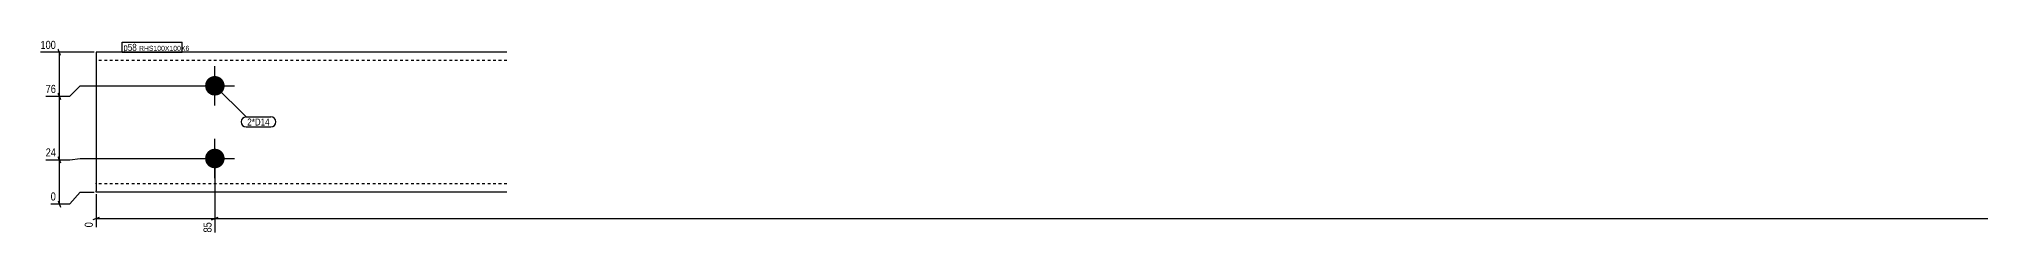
# Model space of a CAD drawing. Header units: millimetres. Extents: x 3 to 16592, y 3 to 152.
# Drawn here: x 3 to 1393, y 11 to 150 of the extents above; entities that cross this region are included whole.
import ezdxf

# ---------------------------------------------------------------- set-up
doc = ezdxf.new("R2010")
doc.units = ezdxf.units.MM
doc.linetypes.add('DXK_LINE_DOT2', pattern=[3.9198, 1.9599, -1.9599])
for name, color, linetype in [('MÅLSÆTNING', 7, 'Continuous'), ('STÅL', 7, 'Continuous'), ('TEKST', 7, 'Continuous')]:
    doc.layers.add(name, color=color, linetype=linetype)
doc.styles.add('Arial Narrow', font='ARIALN.TTF', dxfattribs={"height": 0.2})

msp = doc.modelspace()

# ---------------------------------------------------------------- hatches: boundary and pattern name
at = {"layer": 'STÅL', "linetype": 'Continuous'}
for points in [[(129.3, 123.7, -1), (129.3, 109.7, -1)], [(129.3, 71.7, -1), (129.3, 57.7, -1)]]:
    msp.add_hatch(color=3, dxfattribs=at).paths.add_polyline_path(points)

# ---------------------------------------------------------------- linework, layer by layer
at = {"layer": 'MÅLSÆTNING', "color": 7, "linetype": 'Continuous'}
for p, q in [((42.8, 140.7), (4.5, 140.7)), ((18.9, 138.4), (17.1, 142.9)), ((18, 109.2), (18, 140.7)), ((17.1, 111.4), (18.9, 106.9)), ((18.9, 106.9), (17.1, 111.4)), ((25.5, 109.2), (33, 116.7)), ((25.5, 109.2), (33, 116.7)), ((33, 116.7), (127.8, 116.7)), ((33, 116.7), (127.8, 116.7)), ((8.2, 109.2), (25.5, 109.2)), ((8.2, 109.2), (25.5, 109.2)), ((18, 63.8), (18, 109.2)), ((8.2, 63.8), (25.5, 63.8)), ((8.2, 63.8), (25.5, 63.8)), ((17.1, 66), (18.9, 61.5)), ((18.9, 61.5), (17.1, 66)), ((18, 32.3), (18, 63.8)), ((25.5, 63.8), (33, 64.7)), ((25.5, 63.8), (33, 64.7)), ((33, 64.7), (127.8, 64.7)), ((33, 64.7), (127.8, 64.7)), ((129.3, 63.2), (129.3, 11.8)), ((129.3, 63.2), (129.3, 11.8)), ((11.8, 32.3), (25.5, 32.3)), ((17.1, 34.5), (18.9, 30)), ((25.5, 32.3), (33, 40.7)), ((33, 40.7), (42.8, 40.7)), ((44.3, 39.2), (44.3, 15.5)), ((46.5, 22.6), (42, 20.8)), ((44.3, 21.7), (129.3, 21.7)), ((131.5, 22.6), (127, 20.8)), ((127, 20.8), (131.5, 22.6)), ((129.3, 21.7), (5559.3, 21.7))]:
    msp.add_line(p, q, dxfattribs=at)
at = {"layer": 'STÅL', "color": 2, "linetype": 'Continuous'}
for p, q in [((338.3, 140.7), (44.3, 140.7)), ((44.3, 140.7), (44.3, 41.6)), ((44.3, 40.7), (44.3, 41.6)), ((338.3, 40.7), (44.3, 40.7))]:
    msp.add_line(p, q, dxfattribs=at)
at = {"layer": 'STÅL', "color": 7, "linetype": 'DXK_LINE_DOT2'}
for p, q in [((338.3, 134.7), (44.3, 134.7)), ((44.3, 46.7), (44.3, 47.1)), ((338.3, 46.7), (44.3, 46.7))]:
    msp.add_line(p, q, dxfattribs=at)
at = {"layer": 'STÅL', "color": 3, "linetype": 'Continuous'}
for p, q in [((129.3, 102.7), (129.3, 130.7)), ((115.3, 116.7), (143.3, 116.7)), ((129.3, 50.7), (129.3, 78.7)), ((115.3, 64.7), (143.3, 64.7))]:
    msp.add_line(p, q, dxfattribs=at)

# ---------------------------------------------------------------- wipeouts: each hides what was drawn before it
at = {"color": 0}
msp.add_wipeout([(168.5, 88.3), (168.5, 93.5), (152.5, 93.5), (152.5, 88.3)], dxfattribs=at).dxf.layer = 'TEKST'

# ---------------------------------------------------------------- next in the draw order: wipeouts: each hides what was drawn before it
at = {"color": 0, "linetype": 'Continuous'}
for points in [[(16.7, 141.9), (16.7, 150.3), (3.3, 150.3), (3.3, 141.9)], [(16.7, 110.4), (16.7, 118.8), (7, 118.8), (7, 110.4)], [(16.7, 65), (16.7, 73.4), (7, 73.4), (7, 65)], [(16.7, 33.5), (16.7, 41.9), (10.6, 41.9), (10.6, 33.5)], [(43.1, 20.3), (34.7, 20.3), (34.7, 14.3), (43.1, 14.3)], [(128.1, 20.3), (119.7, 20.3), (119.7, 10.6), (128.1, 10.6)]]:
    msp.add_wipeout(points, dxfattribs=at).dxf.layer = 'MÅLSÆTNING'
at = {"color": 0}
for points in [[(73.4, 141.7), (73.4, 147), (63.8, 147), (63.8, 141.7)], [(168.5, 88.3), (168.5, 93.5), (152.5, 93.5), (152.5, 88.3)]]:
    msp.add_wipeout(points, dxfattribs=at).dxf.layer = 'TEKST'

# ---------------------------------------------------------------- next in the draw order: linework, layer by layer
at = {"layer": 'TEKST', "color": 7, "linetype": 'Continuous'}
for p, q in [((129.3, 116.7), (151.6, 94.4)), ((151.6, 94.4), (169.4, 94.4)), ((151.6, 87.4), (169.4, 87.4))]:
    msp.add_line(p, q, dxfattribs=at)
for centre, radius, start, end in [((151.6, 90.9), 3.52, 90, 270), ((169.4, 90.9), 3.53, 270, 90)]:
    msp.add_arc(centre, radius, start, end, dxfattribs=at)

# ---------------------------------------------------------------- next in the draw order: texts
at = {"layer": 'MÅLSÆTNING', "color": 3, "linetype": 'Continuous', "style": 'Arial Narrow'}
for s, p in [('100', (4.5, 143.1)), ('76', (8.2, 111.6)), ('24', (8.2, 66.2)), ('0', (11.8, 34.7))]:
    msp.add_text(s, height=5.73, dxfattribs=at).set_placement(p)
for s, p in [('0', (41.9, 15.5)), ('85', (126.9, 11.8))]:
    msp.add_text(s, height=5.73, rotation=90.0002, dxfattribs=at).set_placement(p)
at = {"layer": 'TEKST', "color": 3, "style": 'Arial Narrow'}
msp.add_text('2*D14', height=5.01, dxfattribs=at).set_placement((152.5, 88.3))

# ---------------------------------------------------------------- next in the draw order: wipeouts: each hides what was drawn before it
at = {"color": 0}
msp.add_wipeout([(73.4, 141.7), (73.4, 147), (63.8, 147), (63.8, 141.7)], dxfattribs=at).dxf.layer = 'TEKST'

# ---------------------------------------------------------------- next in the draw order: linework, layer by layer
at = {"layer": 'TEKST', "color": 7, "linetype": 'Continuous'}
msp.add_line((62.9, 140.8), (62.9, 147.9), dxfattribs=at)

# ---------------------------------------------------------------- next in the draw order: wipeouts: each hides what was drawn before it
at = {"color": 0}
msp.add_wipeout([(105.1, 141.7), (105.1, 145.5), (75, 145.5), (75, 141.7)], dxfattribs=at).dxf.layer = 'TEKST'

# ---------------------------------------------------------------- next in the draw order: wipeouts: each hides what was drawn before it
msp.add_wipeout([(105.1, 141.7), (105.1, 145.5), (75, 145.5), (75, 141.7)], dxfattribs=at).dxf.layer = 'TEKST'

# ---------------------------------------------------------------- next in the draw order: linework, layer by layer
at = {"layer": 'TEKST', "color": 7, "linetype": 'Continuous'}
for p, q in [((62.9, 147.9), (106, 147.9)), ((62.9, 140.8), (106, 140.8)), ((106, 140.8), (106, 147.9))]:
    msp.add_line(p, q, dxfattribs=at)

# ---------------------------------------------------------------- next in the draw order: texts
at = {"layer": 'TEKST', "color": 3, "style": 'Arial Narrow'}
for s, height, p in [('p58', 5.01, (63.8, 141.7)), ('RHS100X100X6', 3.579, (75, 141.7))]:
    msp.add_text(s, height=height, dxfattribs=at).set_placement(p)

doc.saveas('drawing.dxf')
